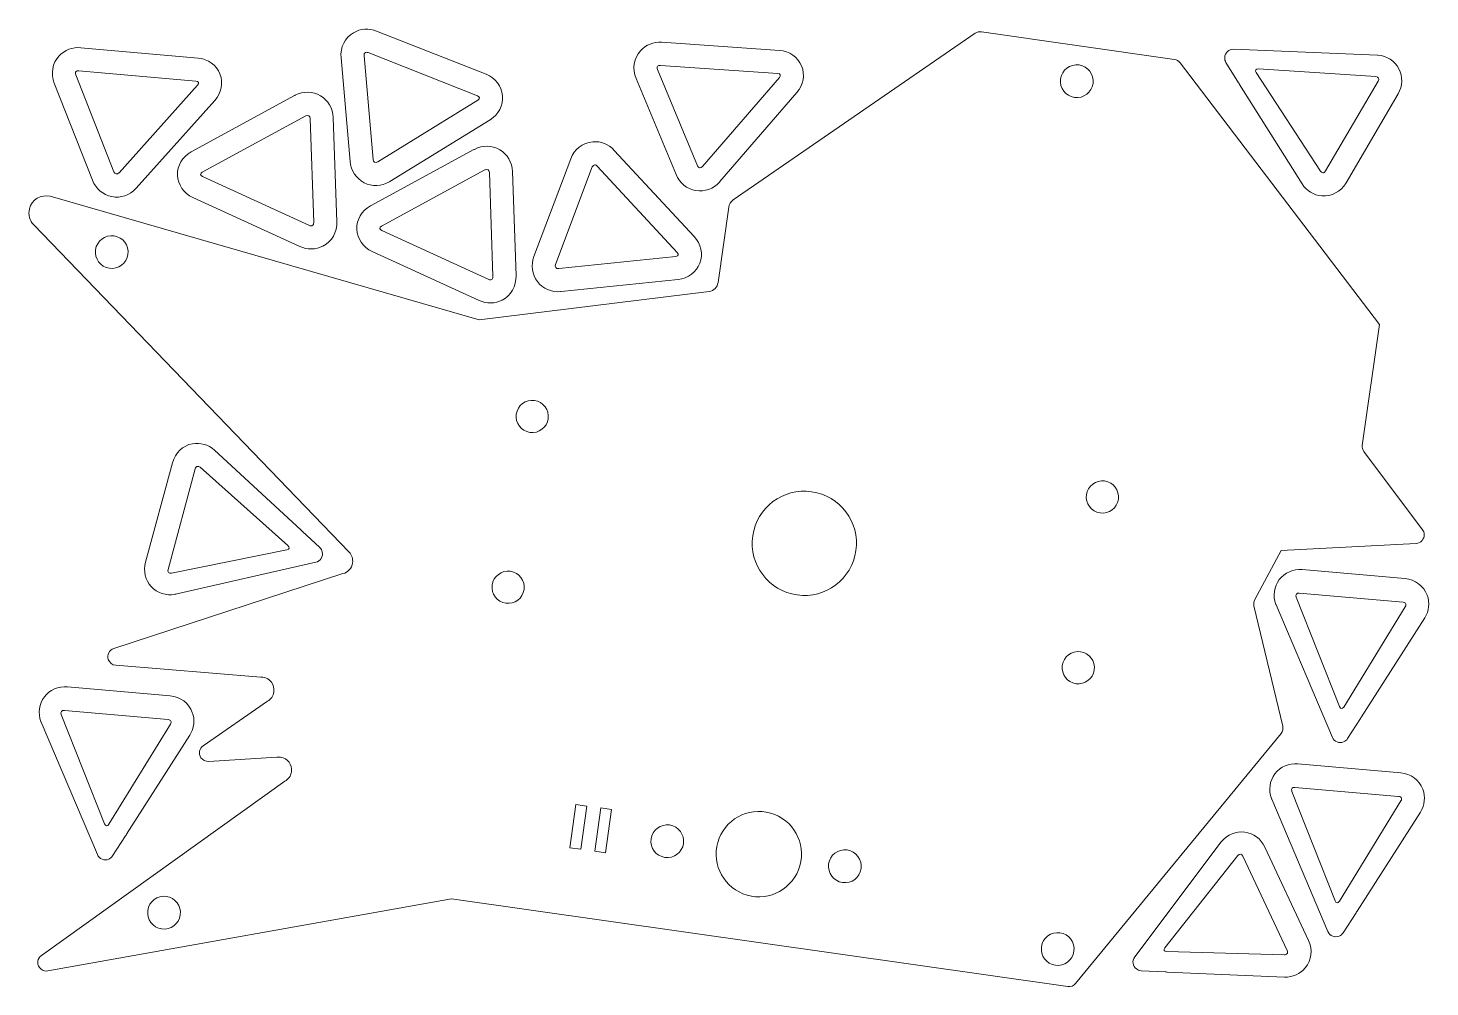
# Model space of a CAD drawing. Header units: inches. Extents: x -41 to 216, y -221 to -45.
import ezdxf

# ---------------------------------------------------------------- set-up
doc = ezdxf.new("R2010")
doc.units = ezdxf.units.IN
doc.header["$MEASUREMENT"] = 0
doc.layers.add('Layer 1', color=7, linetype='Continuous')

# ---------------------------------------------------------------- blocks, each defined once
blk = doc.blocks.new('block 2')
at = {"layer": 'Layer 1', "lineweight": 0}
for points in [[(85.16, -194.13), (86.34, -189.98), (90.67, -187.57), (94.82, -188.76), (98.97, -189.94), (101.37, -194.27), (100.19, -198.42), (99, -202.57), (94.68, -204.97), (90.53, -203.79), (86.38, -202.6), (83.97, -198.28), (85.16, -194.13)], [(75.49, -196.88), (73.85, -196.65), (72.71, -195.13), (72.94, -193.49), (73.17, -191.85), (74.69, -190.7), (76.33, -190.94), (77.97, -191.17), (79.11, -192.69), (78.88, -194.33), (78.65, -195.97), (77.13, -197.11), (75.49, -196.88)], [(108, -201.47), (106.36, -201.23), (105.22, -199.72), (105.45, -198.08), (105.68, -196.44), (107.2, -195.29), (108.84, -195.52), (110.48, -195.76), (111.62, -197.27), (111.39, -198.92), (111.16, -200.56), (109.64, -201.7), (108, -201.47)]]:
    blk.add_open_spline(points, degree=3, knots=[0, 0, 0, 0, 1, 1, 1, 2, 2, 2, 3, 3, 3, 4, 4, 4, 4], dxfattribs=at)

msp = doc.modelspace()

# ---------------------------------------------------------------- linework, layer by layer
at = {"layer": 'Layer 1', "lineweight": 0}
for points in [[(60.06, -195.39), (58.08, -195.11), (59.2, -187.19), (61.18, -187.47), (60.06, -195.39)], [(64.6, -196.03), (62.62, -195.75), (63.74, -187.83), (65.72, -188.11), (64.6, -196.03)]]:
    msp.add_lwpolyline(points, dxfattribs=at)
for points, knots in [([(214.49, -137.75), (214.47, -137.44), (214.36, -137.14), (214.18, -136.89), (214.18, -136.89), (203.44, -122.58), (203.44, -122.58), (203.2, -122.26), (203.09, -121.85), (203.14, -121.45), (203.14, -121.45), (206.3, -99.32), (206.3, -99.32), (206.3, -99.32), (169.8, -51.41), (169.8, -51.41), (169.55, -51.08), (169.18, -50.86), (168.77, -50.8), (168.77, -50.8), (133.43, -45.75), (133.43, -45.75), (133.03, -45.69), (132.64, -45.79), (132.31, -46.01), (132.31, -46.01), (87.99, -76.52), (87.99, -76.52), (87.54, -76.83), (87.24, -77.32), (87.16, -77.87), (87.16, -77.87), (85.2, -91.66), (85.2, -91.66), (85.08, -92.49), (84.44, -93.16), (83.61, -93.31), (83.61, -93.31), (41.48, -98.49), (41.48, -98.49), (41.48, -98.49), (-37.06, -75.85), (-37.06, -75.85), (-38.75, -75.44), (-40.45, -76.48), (-40.86, -78.17), (-41.12, -79.22), (-40.82, -80.32), (-40.07, -81.1), (-40.07, -81.1), (17.66, -140.99), (17.66, -140.99), (18.15, -141.5), (18.41, -142.22), (18.3, -142.97), (18.16, -143.95), (17.44, -144.71), (16.53, -144.93), (16.53, -144.93), (-25.43, -158.64), (-25.43, -158.64), (-26.25, -158.91), (-26.71, -159.8), (-26.43, -160.62), (-26.24, -161.23), (-25.7, -161.65), (-25.07, -161.71), (-25.07, -161.71), (1.53, -163.88), (1.53, -163.88), (1.65, -163.88), (1.77, -163.89), (1.89, -163.9), (3.18, -164.09), (4.08, -165.29), (3.89, -166.58), (3.79, -167.32), (3.35, -167.93), (2.75, -168.28), (2.75, -168.28), (-9.06, -176.43), (-9.06, -176.43), (-9.77, -176.92), (-9.95, -177.9), (-9.46, -178.62), (-9.14, -179.07), (-8.62, -179.33), (-8.06, -179.3), (-8.06, -179.3), (4.44, -178.53), (4.44, -178.53), (4.66, -178.5), (4.88, -178.49), (5.11, -178.53), (6.4, -178.71), (7.3, -179.91), (7.11, -181.2), (7, -181.97), (6.53, -182.6), (5.9, -182.94), (5.9, -182.94), (-38.68, -214.83), (-38.68, -214.83), (-39.38, -215.33), (-39.55, -216.32), (-39.04, -217.02), (-38.69, -217.52), (-38.08, -217.76), (-37.48, -217.66), (-37.48, -217.66), (36.42, -204.47), (36.42, -204.47), (36.42, -204.47), (149.23, -220.52), (149.23, -220.52), (149.78, -220.59), (150.32, -220.38), (150.67, -219.96), (150.67, -219.96), (188.27, -174.2), (188.27, -174.2), (188.58, -173.82), (188.7, -173.31), (188.58, -172.83), (188.58, -172.83), (183.31, -150.8), (183.31, -150.8), (183.22, -150.43), (183.27, -150.03), (183.46, -149.69), (183.46, -149.69), (188.33, -140.67), (188.33, -140.67), (188.33, -140.67), (213, -139.41), (213, -139.41), (213.87, -139.36), (214.53, -138.62), (214.49, -137.75)], [0, 0, 0, 0, 1, 1, 1, 2, 2, 2, 3, 3, 3, 4, 4, 4, 5, 5, 5, 6, 6, 6, 7, 7, 7, 8, 8, 8, 9, 9, 9, 10, 10, 10, 11, 11, 11, 12, 12, 12, 13, 13, 13, 14, 14, 14, 15, 15, 15, 16, 16, 16, 17, 17, 17, 18, 18, 18, 19, 19, 19, 20, 20, 20, 21, 21, 21, 22, 22, 22, 23, 23, 23, 24, 24, 24, 25, 25, 25, 26, 26, 26, 27, 27, 27, 28, 28, 28, 29, 29, 29, 30, 30, 30, 31, 31, 31, 32, 32, 32, 33, 33, 33, 34, 34, 34, 35, 35, 35, 36, 36, 36, 37, 37, 37, 38, 38, 38, 39, 39, 39, 40, 40, 40, 41, 41, 41, 42, 42, 42, 43, 43, 43, 44, 44, 44, 45, 45, 45, 46, 46, 46, 46]), ([(18.47, -45.91), (18.47, -45.91), (18.47, -45.91), (18.47, -45.91), (16.89, -46.84), (16.02, -48.59), (16.18, -50.48), (16.18, -50.48), (17.85, -69.48), (17.85, -69.48), (18, -71.17), (18.96, -72.62), (20.41, -73.36), (21.86, -74.11), (23.59, -74.04), (25.04, -73.19), (25.06, -73.17), (25.09, -73.15), (25.12, -73.14), (25.12, -73.14), (43.47, -61.85), (43.47, -61.85), (45.03, -60.89), (45.91, -59.2), (45.76, -57.45), (45.6, -55.7), (44.45, -54.2), (42.74, -53.52), (42.74, -53.52), (22.7, -45.61), (22.7, -45.61), (21.28, -45.05), (19.74, -45.16), (18.47, -45.91), (18.47, -45.91), (18.47, -45.91), (18.47, -45.91)], [0, 0, 0, 0, 1, 1, 1, 2, 2, 2, 3, 3, 3, 4, 4, 4, 5, 5, 5, 6, 6, 6, 7, 7, 7, 8, 8, 8, 9, 9, 9, 10, 10, 10, 11, 11, 11, 12, 12, 12, 12]), ([(-35.42, -50.14), (-35.42, -50.14), (-35.42, -50.14), (-35.42, -50.14), (-36.67, -51.49), (-37.01, -53.41), (-36.32, -55.17), (-36.32, -55.17), (-29.32, -72.92), (-29.32, -72.92), (-28.7, -74.49), (-27.37, -75.61), (-25.77, -75.92), (-24.16, -76.22), (-22.52, -75.66), (-21.38, -74.43), (-21.36, -74.41), (-21.33, -74.38), (-21.31, -74.36), (-21.31, -74.36), (-6.93, -58.33), (-6.93, -58.33), (-5.7, -56.96), (-5.34, -55.1), (-5.98, -53.46), (-6.62, -51.83), (-8.16, -50.71), (-9.99, -50.55), (-9.99, -50.55), (-31.45, -48.66), (-31.45, -48.66), (-32.97, -48.53), (-34.42, -49.07), (-35.42, -50.14), (-35.42, -50.14), (-35.42, -50.14), (-35.42, -50.14)], [0, 0, 0, 0, 1, 1, 1, 2, 2, 2, 3, 3, 3, 4, 4, 4, 5, 5, 5, 6, 6, 6, 7, 7, 7, 8, 8, 8, 9, 9, 9, 10, 10, 10, 11, 11, 11, 12, 12, 12, 12]), ([(71, -49.22), (71, -49.22), (71, -49.22), (71, -49.22), (69.78, -50.58), (69.47, -52.51), (70.2, -54.26), (70.2, -54.26), (77.53, -71.88), (77.53, -71.88), (78.18, -73.44), (79.52, -74.53), (81.13, -74.81), (82.74, -75.08), (84.37, -74.49), (85.49, -73.24), (85.51, -73.22), (85.53, -73.19), (85.55, -73.17), (85.55, -73.17), (99.64, -56.87), (99.64, -56.87), (100.84, -55.48), (101.17, -53.61), (100.5, -51.99), (99.82, -50.37), (98.26, -49.28), (96.43, -49.15), (96.43, -49.15), (74.94, -47.66), (74.94, -47.66), (73.42, -47.55), (71.98, -48.12), (71, -49.22), (71, -49.22), (71, -49.22), (71, -49.22)], [0, 0, 0, 0, 1, 1, 1, 2, 2, 2, 3, 3, 3, 4, 4, 4, 5, 5, 5, 6, 6, 6, 7, 7, 7, 8, 8, 8, 9, 9, 9, 10, 10, 10, 11, 11, 11, 12, 12, 12, 12]), ([(20.62, -49.55), (20.76, -49.48), (20.94, -49.47), (21.14, -49.55), (21.14, -49.55), (41.18, -57.46), (41.18, -57.46), (41.63, -57.64), (41.66, -57.99), (41.25, -58.25), (41.25, -58.25), (22.9, -69.53), (22.9, -69.53), (22.9, -69.53), (22.89, -69.54), (22.89, -69.54), (22.48, -69.78), (22.11, -69.59), (22.07, -69.11), (22.07, -69.11), (20.4, -50.11), (20.4, -50.11), (20.38, -49.84), (20.47, -49.65), (20.62, -49.55)], [0, 0, 0, 0, 1, 1, 1, 2, 2, 2, 3, 3, 3, 4, 4, 4, 5, 5, 5, 6, 6, 6, 7, 7, 7, 8, 8, 8, 8]), ([(177.96, -50.46), (177.95, -50.77), (178.03, -51.08), (178.2, -51.35), (178.2, -51.35), (180.5, -55.07), (180.5, -55.07), (180.56, -55.17), (180.63, -55.27), (180.69, -55.38), (180.69, -55.38), (180.7, -55.39), (180.7, -55.39), (180.7, -55.39), (192.14, -73.6), (192.14, -73.6), (192.96, -74.86), (194.27, -75.65), (195.72, -75.77), (197.52, -75.93), (199.23, -75.01), (200.18, -73.4), (200.18, -73.4), (209.7, -57.1), (209.7, -57.1), (210.54, -55.66), (210.6, -53.94), (209.85, -52.51), (209.11, -51.08), (207.68, -50.15), (206.02, -50.01), (205.99, -50), (205.96, -50), (205.92, -50), (205.92, -50), (179.6, -48.95), (179.6, -48.95), (178.73, -48.91), (178, -49.59), (177.96, -50.46)], [0, 0, 0, 0, 1, 1, 1, 2, 2, 2, 3, 3, 3, 4, 4, 4, 5, 5, 5, 6, 6, 6, 7, 7, 7, 8, 8, 8, 9, 9, 9, 10, 10, 10, 11, 11, 11, 12, 12, 12, 13, 13, 13, 13]), ([(-32.32, -53.03), (-32.22, -52.92), (-32.04, -52.86), (-31.82, -52.88), (-31.82, -52.88), (-10.37, -54.77), (-10.37, -54.77), (-9.88, -54.81), (-9.75, -55.14), (-10.08, -55.5), (-10.08, -55.5), (-24.46, -71.53), (-24.46, -71.53), (-24.47, -71.54), (-24.47, -71.54), (-24.48, -71.55), (-24.8, -71.89), (-25.2, -71.82), (-25.38, -71.37), (-25.38, -71.37), (-32.38, -53.62), (-32.38, -53.62), (-32.48, -53.37), (-32.45, -53.16), (-32.32, -53.03)], [0, 0, 0, 0, 1, 1, 1, 2, 2, 2, 3, 3, 3, 4, 4, 4, 5, 5, 5, 6, 6, 6, 7, 7, 7, 8, 8, 8, 8]), ([(74.15, -52.04), (74.26, -51.93), (74.43, -51.87), (74.65, -51.88), (74.65, -51.88), (96.14, -53.38), (96.14, -53.38), (96.62, -53.41), (96.76, -53.74), (96.44, -54.11), (96.44, -54.11), (82.35, -70.4), (82.35, -70.4), (82.35, -70.4), (82.34, -70.41), (82.34, -70.41), (82.02, -70.77), (81.62, -70.7), (81.43, -70.25), (81.43, -70.25), (74.1, -52.64), (74.1, -52.64), (74, -52.39), (74.03, -52.18), (74.15, -52.04)], [0, 0, 0, 0, 1, 1, 1, 2, 2, 2, 3, 3, 3, 4, 4, 4, 5, 5, 5, 6, 6, 6, 7, 7, 7, 8, 8, 8, 8]), ([(153.86, -55.2), (153.63, -56.84), (152.11, -57.98), (150.47, -57.75), (148.83, -57.52), (147.69, -56), (147.92, -54.36), (148.15, -52.72), (149.67, -51.58), (151.31, -51.81), (152.95, -52.04), (154.09, -53.56), (153.86, -55.2)], [0, 0, 0, 0, 1, 1, 1, 2, 2, 2, 3, 3, 3, 4, 4, 4, 4]), ([(195.93, -71.54), (195.78, -71.53), (195.62, -71.43), (195.5, -71.25), (195.5, -71.25), (183.73, -53.21), (183.73, -53.21), (183.46, -52.8), (183.64, -52.5), (184.13, -52.53), (184.13, -52.53), (205.62, -53.93), (205.62, -53.93), (205.63, -53.93), (205.63, -53.93), (205.64, -53.93), (206.11, -53.97), (206.3, -54.34), (206.06, -54.75), (206.06, -54.75), (196.43, -71.22), (196.43, -71.22), (196.3, -71.45), (196.11, -71.56), (195.93, -71.54)], [0, 0, 0, 0, 1, 1, 1, 2, 2, 2, 3, 3, 3, 4, 4, 4, 5, 5, 5, 6, 6, 6, 7, 7, 7, 8, 8, 8, 8]), ([(12.88, -84.96), (12.88, -84.96), (12.88, -84.96), (12.88, -84.96), (14.51, -84.12), (15.48, -82.41), (15.41, -80.52), (15.41, -80.52), (14.75, -61.45), (14.75, -61.45), (14.69, -59.77), (13.82, -58.27), (12.41, -57.45), (11, -56.62), (9.27, -56.6), (7.78, -57.37), (7.75, -57.39), (7.72, -57.41), (7.69, -57.42), (7.69, -57.42), (-11.23, -67.71), (-11.23, -67.71), (-12.84, -68.59), (-13.81, -70.23), (-13.75, -71.98), (-13.69, -73.74), (-12.61, -75.3), (-10.94, -76.07), (-10.94, -76.07), (8.65, -85.03), (8.65, -85.03), (10.03, -85.67), (11.58, -85.64), (12.88, -84.96), (12.88, -84.96), (12.88, -84.96), (12.88, -84.96)], [0, 0, 0, 0, 1, 1, 1, 2, 2, 2, 3, 3, 3, 4, 4, 4, 5, 5, 5, 6, 6, 6, 7, 7, 7, 8, 8, 8, 9, 9, 9, 10, 10, 10, 11, 11, 11, 12, 12, 12, 12]), ([(10.93, -81.21), (10.79, -81.28), (10.61, -81.28), (10.41, -81.18), (10.41, -81.18), (-9.18, -72.22), (-9.18, -72.22), (-9.62, -72.02), (-9.63, -71.66), (-9.21, -71.43), (-9.21, -71.43), (9.72, -61.14), (9.72, -61.14), (9.72, -61.14), (9.73, -61.13), (9.73, -61.13), (10.15, -60.91), (10.51, -61.12), (10.52, -61.6), (10.52, -61.6), (11.18, -80.67), (11.18, -80.67), (11.19, -80.93), (11.09, -81.12), (10.93, -81.21)], [0, 0, 0, 0, 1, 1, 1, 2, 2, 2, 3, 3, 3, 4, 4, 4, 5, 5, 5, 6, 6, 6, 7, 7, 7, 8, 8, 8, 8]), ([(45.7, -94.85), (45.7, -94.85), (45.7, -94.85), (45.7, -94.85), (47.33, -94), (48.3, -92.3), (48.23, -90.41), (48.23, -90.41), (47.57, -71.34), (47.57, -71.34), (47.52, -69.65), (46.64, -68.15), (45.23, -67.33), (43.82, -66.51), (42.09, -66.48), (40.6, -67.26), (40.57, -67.27), (40.54, -67.29), (40.51, -67.3), (40.51, -67.3), (21.59, -77.6), (21.59, -77.6), (19.98, -78.47), (19.01, -80.11), (19.07, -81.87), (19.13, -83.62), (20.21, -85.19), (21.88, -85.95), (21.88, -85.95), (41.47, -94.92), (41.47, -94.92), (42.85, -95.55), (44.4, -95.53), (45.7, -94.85), (45.7, -94.85), (45.7, -94.85), (45.7, -94.85)], [0, 0, 0, 0, 1, 1, 1, 2, 2, 2, 3, 3, 3, 4, 4, 4, 5, 5, 5, 6, 6, 6, 7, 7, 7, 8, 8, 8, 9, 9, 9, 10, 10, 10, 11, 11, 11, 12, 12, 12, 12]), ([(62.27, -65.88), (62.27, -65.88), (62.27, -65.88), (62.27, -65.88), (60.44, -66.03), (58.89, -67.23), (58.23, -69), (58.23, -69), (51.51, -86.86), (51.51, -86.86), (50.91, -88.44), (51.15, -90.16), (52.13, -91.46), (53.12, -92.76), (54.71, -93.45), (56.38, -93.31), (56.41, -93.3), (56.45, -93.3), (56.48, -93.3), (56.48, -93.3), (77.9, -91.07), (77.9, -91.07), (79.73, -90.87), (81.25, -89.73), (81.87, -88.09), (82.49, -86.45), (82.1, -84.59), (80.85, -83.24), (80.85, -83.24), (66.21, -67.44), (66.21, -67.44), (65.17, -66.32), (63.73, -65.75), (62.27, -65.88), (62.27, -65.88), (62.27, -65.88), (62.27, -65.88)], [0, 0, 0, 0, 1, 1, 1, 2, 2, 2, 3, 3, 3, 4, 4, 4, 5, 5, 5, 6, 6, 6, 7, 7, 7, 8, 8, 8, 9, 9, 9, 10, 10, 10, 11, 11, 11, 12, 12, 12, 12]), ([(43.75, -91.09), (43.61, -91.16), (43.43, -91.16), (43.23, -91.07), (43.23, -91.07), (23.64, -82.1), (23.64, -82.1), (23.2, -81.9), (23.19, -81.55), (23.61, -81.31), (23.61, -81.31), (42.54, -71.02), (42.54, -71.02), (42.54, -71.02), (42.55, -71.02), (42.55, -71.01), (42.97, -70.8), (43.33, -71), (43.34, -71.48), (43.34, -71.48), (44, -90.55), (44, -90.55), (44.01, -90.82), (43.91, -91.01), (43.75, -91.09)], [0, 0, 0, 0, 1, 1, 1, 2, 2, 2, 3, 3, 3, 4, 4, 4, 5, 5, 5, 6, 6, 6, 7, 7, 7, 8, 8, 8, 8]), ([(62.63, -70.09), (62.78, -70.08), (62.95, -70.15), (63.1, -70.32), (63.1, -70.32), (77.74, -86.12), (77.74, -86.12), (78.07, -86.47), (77.95, -86.8), (77.46, -86.85), (77.46, -86.85), (56.04, -89.09), (56.04, -89.09), (56.03, -89.09), (56.03, -89.09), (56.02, -89.09), (55.55, -89.13), (55.3, -88.8), (55.47, -88.35), (55.47, -88.35), (62.19, -70.49), (62.19, -70.49), (62.28, -70.25), (62.45, -70.11), (62.63, -70.09)], [0, 0, 0, 0, 1, 1, 1, 2, 2, 2, 3, 3, 3, 4, 4, 4, 5, 5, 5, 6, 6, 6, 7, 7, 7, 8, 8, 8, 8]), ([(-22.82, -86.49), (-23.05, -88.13), (-24.57, -89.28), (-26.21, -89.04), (-27.85, -88.81), (-28.99, -87.3), (-28.76, -85.65), (-28.53, -84.01), (-27.01, -82.87), (-25.37, -83.1), (-23.73, -83.33), (-22.59, -84.85), (-22.82, -86.49)], [0, 0, 0, 0, 1, 1, 1, 2, 2, 2, 3, 3, 3, 4, 4, 4, 4]), ([(50.77, -119.08), (49.16, -118.85), (48.04, -117.36), (48.26, -115.74), (48.49, -114.13), (49.98, -113.01), (51.6, -113.24), (53.21, -113.46), (54.33, -114.96), (54.11, -116.57), (53.88, -118.18), (52.39, -119.3), (50.77, -119.08)], [0, 0, 0, 0, 1, 1, 1, 2, 2, 2, 3, 3, 3, 4, 4, 4, 4]), ([(12.75, -140.95), (12.68, -140.65), (12.52, -140.37), (12.29, -140.16), (12.29, -140.16), (9.1, -137.17), (9.1, -137.17), (9.01, -137.08), (8.92, -137), (8.83, -136.92), (8.83, -136.92), (8.82, -136.91), (8.82, -136.91), (8.82, -136.91), (-6.97, -122.32), (-6.97, -122.32), (-8.1, -121.32), (-9.57, -120.89), (-11, -121.15), (-12.78, -121.48), (-14.19, -122.81), (-14.68, -124.62), (-14.68, -124.62), (-19.62, -142.83), (-19.62, -142.83), (-20.05, -144.44), (-19.66, -146.12), (-18.57, -147.3), (-17.48, -148.49), (-15.85, -149.02), (-14.21, -148.72), (-14.18, -148.71), (-14.15, -148.71), (-14.12, -148.7), (-14.12, -148.7), (11.57, -142.84), (11.57, -142.84), (12.42, -142.65), (12.94, -141.8), (12.75, -140.95)], [0, 0, 0, 0, 1, 1, 1, 2, 2, 2, 3, 3, 3, 4, 4, 4, 5, 5, 5, 6, 6, 6, 7, 7, 7, 8, 8, 8, 9, 9, 9, 10, 10, 10, 11, 11, 11, 12, 12, 12, 13, 13, 13, 13]), ([(-10.1, -125.29), (-9.95, -125.27), (-9.77, -125.32), (-9.61, -125.47), (-9.61, -125.47), (6.47, -139.8), (6.47, -139.8), (6.83, -140.13), (6.74, -140.47), (6.26, -140.57), (6.26, -140.57), (-14.85, -144.83), (-14.85, -144.83), (-14.86, -144.83), (-14.86, -144.83), (-14.87, -144.83), (-15.33, -144.92), (-15.61, -144.61), (-15.49, -144.15), (-15.49, -144.15), (-10.5, -125.73), (-10.5, -125.73), (-10.43, -125.48), (-10.28, -125.33), (-10.1, -125.29)], [0, 0, 0, 0, 1, 1, 1, 2, 2, 2, 3, 3, 3, 4, 4, 4, 5, 5, 5, 6, 6, 6, 7, 7, 7, 8, 8, 8, 8]), ([(155.16, -133.81), (153.54, -133.58), (152.42, -132.09), (152.65, -130.48), (152.88, -128.87), (154.37, -127.74), (155.98, -127.97), (157.6, -128.2), (158.72, -129.69), (158.49, -131.3), (158.26, -132.92), (156.77, -134.04), (155.16, -133.81)], [0, 0, 0, 0, 1, 1, 1, 2, 2, 2, 3, 3, 3, 4, 4, 4, 4]), ([(110.45, -140.71), (109.72, -145.93), (104.89, -149.56), (99.67, -148.83), (94.45, -148.09), (90.82, -143.26), (91.55, -138.04), (92.29, -132.82), (97.12, -129.19), (102.34, -129.93), (107.56, -130.66), (111.19, -135.49), (110.45, -140.71)], [0, 0, 0, 0, 1, 1, 1, 2, 2, 2, 3, 3, 3, 4, 4, 4, 4]), ([(46.36, -150.34), (44.75, -150.11), (43.62, -148.62), (43.85, -147.01), (44.08, -145.39), (45.57, -144.27), (47.18, -144.5), (48.8, -144.73), (49.92, -146.22), (49.69, -147.83), (49.46, -149.44), (47.97, -150.57), (46.36, -150.34)], [0, 0, 0, 0, 1, 1, 1, 2, 2, 2, 3, 3, 3, 4, 4, 4, 4]), ([(199.73, -175.73), (200.02, -175.61), (200.27, -175.4), (200.44, -175.14), (200.44, -175.14), (202.81, -171.47), (202.81, -171.47), (202.88, -171.37), (202.95, -171.27), (203.01, -171.16), (203.01, -171.16), (203.02, -171.15), (203.02, -171.15), (203.02, -171.15), (214.59, -153.03), (214.59, -153.03), (215.38, -151.75), (215.54, -150.23), (215.03, -148.86), (214.39, -147.16), (212.84, -146.01), (210.97, -145.85), (210.97, -145.85), (192.17, -144.2), (192.17, -144.2), (190.51, -144.06), (188.93, -144.74), (187.96, -146.03), (186.98, -147.31), (186.75, -149), (187.33, -150.56), (187.34, -150.59), (187.35, -150.62), (187.37, -150.65), (187.37, -150.65), (197.67, -174.9), (197.67, -174.9), (198.01, -175.7), (198.93, -176.07), (199.73, -175.73)], [0, 0, 0, 0, 1, 1, 1, 2, 2, 2, 3, 3, 3, 4, 4, 4, 5, 5, 5, 6, 6, 6, 7, 7, 7, 8, 8, 8, 9, 9, 9, 10, 10, 10, 11, 11, 11, 12, 12, 12, 13, 13, 13, 13]), ([(211.12, -150.48), (211.17, -150.62), (211.15, -150.8), (211.03, -150.99), (211.03, -150.99), (199.76, -169.35), (199.76, -169.35), (199.5, -169.76), (199.15, -169.73), (198.97, -169.28), (198.97, -169.28), (191.05, -149.25), (191.05, -149.25), (191.05, -149.24), (191.04, -149.24), (191.04, -149.23), (190.88, -148.79), (191.13, -148.46), (191.6, -148.5), (191.6, -148.5), (210.61, -150.16), (210.61, -150.16), (210.87, -150.19), (211.05, -150.31), (211.12, -150.48)], [0, 0, 0, 0, 1, 1, 1, 2, 2, 2, 3, 3, 3, 4, 4, 4, 5, 5, 5, 6, 6, 6, 7, 7, 7, 8, 8, 8, 8]), ([(150.74, -165.08), (149.13, -164.85), (148.01, -163.36), (148.23, -161.74), (148.46, -160.13), (149.96, -159.01), (151.57, -159.23), (153.18, -159.46), (154.3, -160.95), (154.08, -162.57), (153.85, -164.18), (152.36, -165.3), (150.74, -165.08)], [0, 0, 0, 0, 1, 1, 1, 2, 2, 2, 3, 3, 3, 4, 4, 4, 4]), ([(-26.35, -197.2), (-26.06, -197.07), (-25.81, -196.87), (-25.64, -196.61), (-25.64, -196.61), (-23.26, -192.93), (-23.26, -192.93), (-23.2, -192.83), (-23.13, -192.73), (-23.07, -192.63), (-23.07, -192.63), (-23.06, -192.61), (-23.06, -192.61), (-23.06, -192.61), (-11.49, -174.5), (-11.49, -174.5), (-10.7, -173.21), (-10.54, -171.69), (-11.05, -170.33), (-11.68, -168.63), (-13.24, -167.47), (-15.1, -167.31), (-15.1, -167.31), (-33.9, -165.67), (-33.9, -165.67), (-35.57, -165.52), (-37.15, -166.21), (-38.12, -167.49), (-39.1, -168.77), (-39.33, -170.47), (-38.75, -172.03), (-38.74, -172.06), (-38.72, -172.09), (-38.71, -172.12), (-38.71, -172.12), (-28.41, -196.37), (-28.41, -196.37), (-28.07, -197.17), (-27.15, -197.54), (-26.35, -197.2)], [0, 0, 0, 0, 1, 1, 1, 2, 2, 2, 3, 3, 3, 4, 4, 4, 5, 5, 5, 6, 6, 6, 7, 7, 7, 8, 8, 8, 9, 9, 9, 10, 10, 10, 11, 11, 11, 12, 12, 12, 13, 13, 13, 13]), ([(-14.96, -171.94), (-14.91, -172.09), (-14.93, -172.27), (-15.05, -172.46), (-15.05, -172.46), (-26.32, -190.81), (-26.32, -190.81), (-26.58, -191.23), (-26.93, -191.2), (-27.11, -190.74), (-27.11, -190.74), (-35.03, -170.71), (-35.03, -170.71), (-35.03, -170.71), (-35.03, -170.7), (-35.04, -170.7), (-35.2, -170.25), (-34.95, -169.93), (-34.47, -169.97), (-34.47, -169.97), (-15.47, -171.63), (-15.47, -171.63), (-15.2, -171.65), (-15.03, -171.77), (-14.96, -171.94)], [0, 0, 0, 0, 1, 1, 1, 2, 2, 2, 3, 3, 3, 4, 4, 4, 5, 5, 5, 6, 6, 6, 7, 7, 7, 8, 8, 8, 8]), ([(198.94, -211.28), (199.22, -211.15), (199.47, -210.95), (199.64, -210.68), (199.64, -210.68), (202.02, -207.01), (202.02, -207.01), (202.08, -206.91), (202.15, -206.81), (202.21, -206.71), (202.21, -206.71), (202.22, -206.69), (202.22, -206.69), (202.22, -206.69), (213.8, -188.57), (213.8, -188.57), (214.58, -187.29), (214.74, -185.77), (214.23, -184.41), (213.6, -182.71), (212.04, -181.55), (210.18, -181.39), (210.18, -181.39), (191.38, -179.75), (191.38, -179.75), (189.71, -179.6), (188.14, -180.28), (187.16, -181.57), (186.18, -182.85), (185.95, -184.55), (186.53, -186.11), (186.55, -186.14), (186.56, -186.17), (186.57, -186.2), (186.57, -186.2), (196.87, -210.45), (196.87, -210.45), (197.21, -211.25), (198.14, -211.62), (198.94, -211.28)], [0, 0, 0, 0, 1, 1, 1, 2, 2, 2, 3, 3, 3, 4, 4, 4, 5, 5, 5, 6, 6, 6, 7, 7, 7, 8, 8, 8, 9, 9, 9, 10, 10, 10, 11, 11, 11, 12, 12, 12, 13, 13, 13, 13]), ([(210.32, -186.02), (210.37, -186.17), (210.35, -186.35), (210.23, -186.54), (210.23, -186.54), (198.96, -204.89), (198.96, -204.89), (198.71, -205.31), (198.35, -205.28), (198.17, -204.82), (198.17, -204.82), (190.25, -184.79), (190.25, -184.79), (190.25, -184.79), (190.25, -184.78), (190.25, -184.77), (190.08, -184.33), (190.33, -184.01), (190.81, -184.05), (190.81, -184.05), (209.81, -185.71), (209.81, -185.71), (210.08, -185.73), (210.25, -185.85), (210.32, -186.02)], [0, 0, 0, 0, 1, 1, 1, 2, 2, 2, 3, 3, 3, 4, 4, 4, 5, 5, 5, 6, 6, 6, 7, 7, 7, 8, 8, 8, 8]), ([(161.8, -217.3), (162.05, -217.49), (162.35, -217.6), (162.67, -217.62), (162.67, -217.62), (167.04, -217.84), (167.04, -217.84), (167.16, -217.85), (167.28, -217.85), (167.4, -217.86), (167.4, -217.86), (167.42, -217.86), (167.42, -217.86), (167.42, -217.86), (188.89, -218.8), (188.89, -218.8), (190.4, -218.84), (191.8, -218.22), (192.72, -217.1), (193.87, -215.7), (194.1, -213.77), (193.3, -212.08), (193.3, -212.08), (185.31, -194.98), (185.31, -194.98), (184.6, -193.46), (183.23, -192.44), (181.63, -192.24), (180.03, -192.04), (178.44, -192.68), (177.38, -193.97), (177.36, -193.99), (177.34, -194.02), (177.32, -194.05), (177.32, -194.05), (161.49, -215.1), (161.49, -215.1), (160.96, -215.8), (161.11, -216.78), (161.8, -217.3)], [0, 0, 0, 0, 1, 1, 1, 2, 2, 2, 3, 3, 3, 4, 4, 4, 5, 5, 5, 6, 6, 6, 7, 7, 7, 8, 8, 8, 9, 9, 9, 10, 10, 10, 11, 11, 11, 12, 12, 12, 13, 13, 13, 13]), ([(189.36, -214.52), (189.26, -214.64), (189.1, -214.71), (188.87, -214.7), (188.87, -214.7), (167.34, -214.13), (167.34, -214.13), (166.86, -214.12), (166.71, -213.79), (167.01, -213.41), (167.01, -213.41), (180.38, -196.53), (180.38, -196.53), (180.39, -196.52), (180.39, -196.52), (180.39, -196.52), (180.7, -196.15), (181.1, -196.2), (181.31, -196.64), (181.31, -196.64), (189.38, -213.92), (189.38, -213.92), (189.5, -214.16), (189.48, -214.37), (189.36, -214.52)], [0, 0, 0, 0, 1, 1, 1, 2, 2, 2, 3, 3, 3, 4, 4, 4, 5, 5, 5, 6, 6, 6, 7, 7, 7, 8, 8, 8, 8]), ([(-13.25, -207.41), (-13.48, -209.05), (-15, -210.19), (-16.64, -209.96), (-18.28, -209.73), (-19.42, -208.21), (-19.19, -206.57), (-18.96, -204.93), (-17.44, -203.79), (-15.8, -204.02), (-14.16, -204.25), (-13.02, -205.77), (-13.25, -207.41)], [0, 0, 0, 0, 1, 1, 1, 2, 2, 2, 3, 3, 3, 4, 4, 4, 4]), ([(150.36, -214.07), (150.13, -215.71), (148.61, -216.85), (146.97, -216.62), (145.33, -216.39), (144.19, -214.87), (144.42, -213.23), (144.65, -211.59), (146.17, -210.45), (147.81, -210.68), (149.45, -210.91), (150.59, -212.43), (150.36, -214.07)], [0, 0, 0, 0, 1, 1, 1, 2, 2, 2, 3, 3, 3, 4, 4, 4, 4])]:
    msp.add_open_spline(points, degree=3, knots=knots, dxfattribs=at)

# ---------------------------------------------------------------- block references
at = {"layer": 'Layer 1'}
msp.add_blockref('block 2', (0, 0), dxfattribs=at)

doc.saveas('drawing.dxf')
